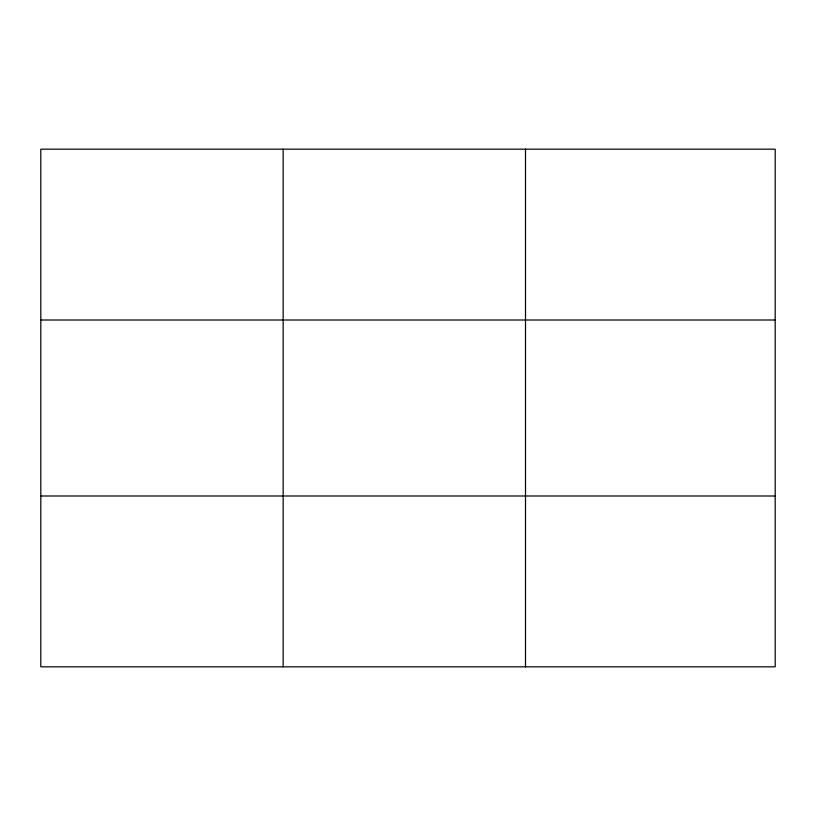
<?xml version="1.0" encoding="UTF-8"?>
<svg xmlns="http://www.w3.org/2000/svg" width="816" height="816" viewBox="0 0 816 816"><rect width="100%" height="100%" fill="white"/><g stroke="black" fill="none" stroke-linecap="round" stroke-linejoin="round"><path stroke-width="1.22" d="M283.152 666.825L283.152 149.175M525.504 666.825L525.504 149.175M775.2 495.995L775.2 666.825L40.8 666.825L40.8 149.175L775.2 149.175L775.2 495.995L40.8 495.995M40.8 320.005L775.2 320.005"/></g></svg>
